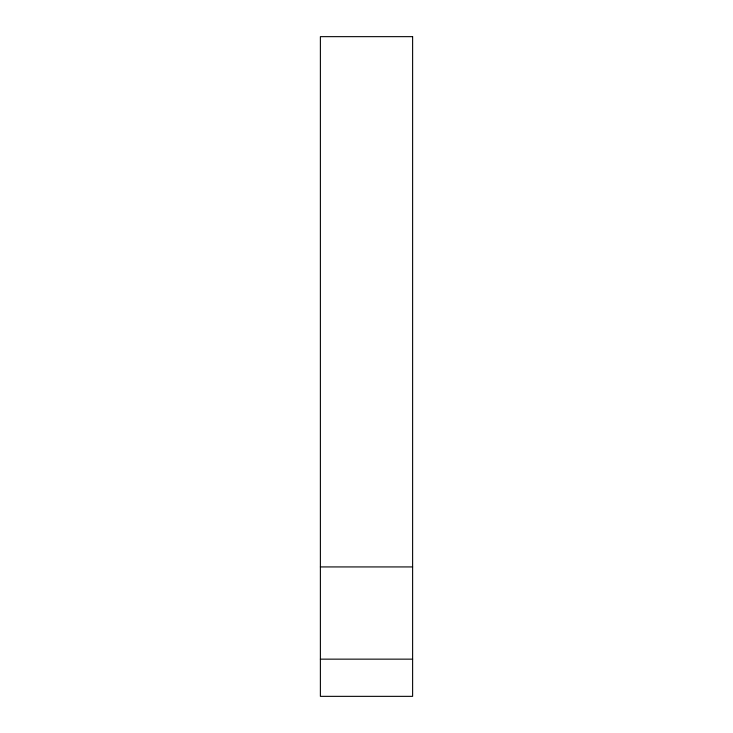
<?xml version="1.0" encoding="UTF-8"?>
<svg xmlns="http://www.w3.org/2000/svg" width="733" height="733" viewBox="0 0 733 733"><rect width="100%" height="100%" fill="white"/><g stroke="black" fill="none" stroke-linecap="round" stroke-linejoin="round"><path stroke-width="1.1" d="M320.385 566.93L412.615 566.93M320.385 659.15L412.615 659.15M412.615 36.65L320.385 36.65L320.385 696.35L412.615 696.35L412.615 36.65"/></g></svg>
